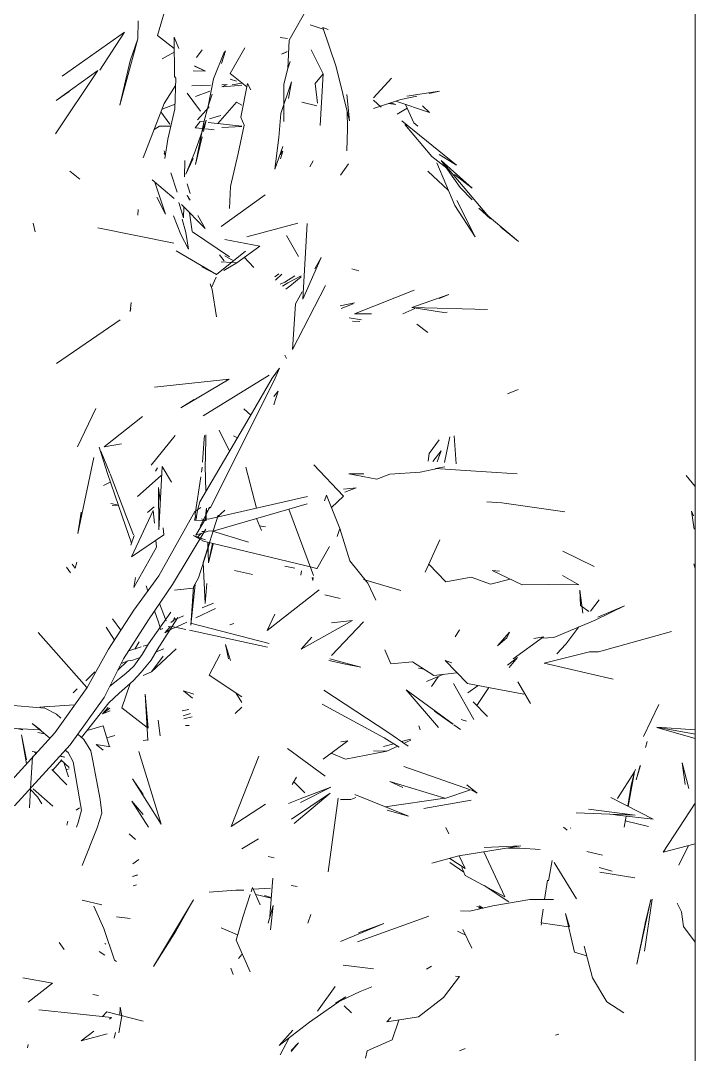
# Model space of a CAD drawing. Header units: millimetres. Extents: x -67152 to -48359, y -6192 to 21191.
# Drawn here: x -64921 to -64803.6, y 1820.8 to 2000.7 of the extents above; entities that cross this region are included whole.
import ezdxf

# ---------------------------------------------------------------- set-up
doc = ezdxf.new("R2010")
doc.units = ezdxf.units.MM
for name, color, linetype, lineweight in [('G-IMPT', 8, 'Continuous', 9), ('I-FURN', 30, 'Continuous', 9), ('L-PLNT', 71, 'Continuous', 9)]:
    doc.layers.add(name, color=color, linetype=linetype, lineweight=lineweight)

# ---------------------------------------------------------------- blocks, each defined once
blk = doc.blocks.new('PM_001 - PM_001-3564975-Nivel 1 Oficinas')
at = {"layer": 'I-FURN'}
blk.add_line((1578.57, -1900), (1578.57, 400), dxfattribs=at)
blk = doc.blocks.new('JARDIN VERTICAL_02 - JARDIN VERTICAL_02-3564986-Nivel 1 Oficinas')
at = {"layer": 'G-IMPT'}
for p, q in [((-535.93, 65.63), (-536.13, 66.24)), ((-546.2, 48.26), (-546.14, 48.94)), ((-542.5, 46.17), (-546.14, 48.94)), ((-542.5, 46.17), (-539.13, 41.8)), ((-552.2, 31.16), (-556.69, 43.59)), ((-547.45, 43.18), (-547.99, 44.08)), ((-538.26, 36.31), (-539.13, 41.8)), ((-535.15, 37.23), (-538.59, 38.4)), ((-539.04, 36.96), (-538.26, 36.31)), ((-535.15, 37.23), (-533.22, 32.84)), ((-552.27, 28.24), (-555.38, 35.74)), ((-555.38, 35.74), (-553.77, 31.35)), ((-548.16, 28.71), (-547.51, 33.97)), ((-543.58, 31.64), (-544.38, 33.67)), ((-533.22, 32.84), (-531.95, 32.57)), ((-543.58, 31.64), (-541.94, 28.24)), ((-538.21, 22.83), (-542.61, 29.16)), ((-542.61, 29.16), (-541.51, 27.37)), ((-541.06, 28.86), (-539.85, 30.14)), ((-540.96, 24.82), (-544.41, 27.28)), ((-544.41, 27.28), (-540.12, 24.2)), ((-556.98, 23.08), (-555.45, 22.55)), ((-538.3, 22.92), (-538.21, 22.83)), ((-538.21, 22.83), (-534.17, 17.54)), ((-536.81, 19.95), (-534.17, 17.54)), ((-533.1, 19.65), (-534.61, 20.92)), ((-534.61, 20.92), (-533.26, 19.65)), ((-535.39, 19.22), (-532.51, 17.73)), ((-553.41, 10.32), (-554.63, 7.47)), ((-559.49, 2.62), (-554.03, -0.46)), ((-559.49, 2.62), (-547.91, -4.34)), ((-554.03, -0.46), (-547.91, -4.34)), ((-540.04, -12.44), (-538.37, -6.12)), ((-548.76, -10.78), (-549.02, -11.09)), ((-540.83, -10.13), (-539.34, -9.82)), ((-540.83, -10.13), (-539.44, -10.17)), ((-539.34, -9.82), (-536.37, -10.37)), ((-554.54, -12.96), (-549.02, -11.09)), ((-539.18, -13.2), (-540.04, -12.44)), ((-539.66, -17.58), (-539.01, -11.64)), ((-538.73, -12), (-539.01, -11.64)), ((-536.42, -10.92), (-535.42, -11.18)), ((-534.97, -16.9), (-536.16, -12.41)), ((-558.64, -13.3), (-559.44, -16.76)), ((-554.54, -12.96), (-558.42, -14.69)), ((-543.02, -14.86), (-542.88, -13.92)), ((-534.97, -16.9), (-536.65, -14.71)), ((-539.66, -17.58), (-540.38, -24.28)), ((-552.1, -20.74), (-550.85, -19.86)), ((-534.35, -26.16), (-533.75, -26.25))]:
    blk.add_line(p, q, dxfattribs=at)
blk = doc.blocks.new('JARDIN VERTICAL_02 - JARDIN VERTICAL_02-V27-Nivel 1 Oficinas')
at = {"layer": 'G-IMPT'}
for p, q in [((218.56, 89.98), (216.66, 88.36)), ((232, 89.72), (232.8, 89.98)), ((260.41, 83.29), (260.93, 89.98)), ((260.46, 83.28), (261.63, 89.98)), ((262.41, 89.98), (260.51, 83.28)), ((282.18, 84.37), (273.69, 89.98)), ((280.74, 89.98), (282.18, 84.37)), ((295.13, 87.95), (297.85, 89.98)), ((222.82, 89.31), (225.95, 89.77)), ((222.82, 89.31), (223.63, 89.69)), ((271.11, 88.87), (266.65, 87.7)), ((266.65, 87.7), (270.42, 88.19)), ((284.44, 87.12), (281.03, 88.82)), ((292.58, 87.57), (291.08, 86.85)), ((295.13, 87.95), (292.58, 87.57)), ((247.34, 73.14), (243.76, 85.86)), ((260.5, 83.28), (260.95, 84.89)), ((262.05, 80.99), (256.52, 83.64)), ((263.96, 81.3), (262.92, 81.6)), ((276.47, 82.64), (272.67, 75.27)), ((275.73, 76.45), (276.47, 82.64)), ((277.72, 81.83), (276.76, 77.8)), ((290.36, 82.45), (299.43, 81.12)), ((290.45, 82.26), (301.7, 79.78)), ((290.47, 82.22), (294.55, 81.26)), ((301.7, 79.78), (294.61, 81.24)), ((269.58, 79.66), (267.1, 80.42)), ((269.58, 79.66), (267.12, 80.38)), ((268.19, 79.42), (267.81, 79.58)), ((270.56, 78.83), (268.19, 79.42)), ((274.22, 78.28), (268.19, 79.42)), ((268.19, 79.42), (272.85, 76.42)), ((275.77, 79.49), (274.7, 71.41)), ((275.32, 69.25), (275.77, 79.49)), ((285.7, 73.38), (286.68, 79.43)), ((241.79, 72.57), (239.32, 77.66)), ((239.32, 77.66), (241.31, 72.99)), ((270.56, 78.83), (274.19, 78.21)), ((277.86, 77.59), (275.91, 77.96)), ((275.91, 77.92), (277.86, 77.59)), ((308.25, 74.57), (310.15, 77.55)), ((249.27, 63.65), (252.08, 75.7)), ((275.73, 76.45), (275.61, 75.76)), ((282.74, 73.8), (282.06, 71.1)), ((285.53, 75.5), (284.87, 73.25)), ((308.25, 74.57), (304.04, 72.09)), ((232.5, 72.36), (229.83, 66.91)), ((240.26, 71.75), (238.3, 73.23)), ((241.79, 72.57), (244.81, 65.38)), ((247.33, 71.56), (247.34, 73.14)), ((298.53, 70.65), (304.04, 72.09)), ((240.61, 70.43), (236.57, 69.91)), ((240.33, 71.47), (239.27, 70.02)), ((247.33, 71.56), (249.27, 63.65)), ((299.59, 68.96), (300.25, 71.1)), ((234.06, 66.84), (235.65, 69.68)), ((235.63, 64.45), (235.65, 69.68)), ((236.57, 69.91), (239.27, 70.02)), ((245.99, 67.45), (242.99, 69.7)), ((290.31, 69.32), (284.01, 65.41)), ((299.59, 68.96), (292.86, 67.4)), ((221.37, 56.3), (222.94, 67.26)), ((245.99, 67.45), (247.68, 65.87)), ((277.83, 67.02), (278.35, 67.7)), ((278.06, 68.32), (277.96, 68.23)), ((295.2, 68.11), (292.86, 67.4)), ((295.18, 67.93), (294.48, 63.17)), ((244.94, 63.24), (244.81, 65.38)), ((283.66, 65.04), (287.17, 64.44)), ((290.44, 61.2), (290.43, 65.28)), ((235.63, 64.45), (235.69, 59.83)), ((248.56, 58.26), (244.73, 63.53)), ((245.03, 61.88), (244.73, 63.53)), ((281.51, 59.46), (281.72, 62.97)), ((290.43, 63.76), (287.05, 64.26)), ((294.48, 63.17), (292.09, 63.52)), ((294.55, 63.2), (294.9, 63.14)), ((252.53, 59.07), (256.32, 61.28)), ((290.44, 61.2), (291.54, 54.73)), ((233.17, 54.65), (235.69, 59.83)), ((253.8, 55.51), (254.69, 60.16)), ((282.84, 48.81), (281.12, 59.59)), ((281.12, 59.59), (281.36, 53.24)), ((281.51, 59.46), (281.48, 57.36)), ((175.89, 59.23), (170.11, 52.29)), ((173.4, 56.12), (175.89, 59.23)), ((202.41, 57.27), (201.65, 59.15)), ((216.11, 55.37), (216.34, 59)), ((235.52, 54.32), (234.68, 57.76)), ((243.91, 57.62), (244.87, 57.16)), ((243.91, 57.62), (246.28, 55.54)), ((248.34, 59.05), (249.62, 57.29)), ((248.34, 59.05), (250.07, 57.59)), ((221.37, 56.3), (221.24, 53.7)), ((233.28, 55.92), (233.17, 54.65)), ((244.87, 57.16), (246.28, 55.54)), ((289.96, 56.84), (282.15, 53.15)), ((286.23, 49.91), (289.96, 56.84)), ((290.86, 57.51), (288.02, 53.25)), ((161.79, 45.75), (171.95, 54.31)), ((171.95, 54.31), (170.11, 52.29)), ((216.11, 55.37), (215.73, 49.09)), ((235.52, 54.32), (234.33, 50.94)), ((253.8, 55.51), (252.86, 50.35)), ((253.53, 54.05), (256.65, 51.96)), ((292.48, 50.71), (291.54, 54.73)), ((171.15, 53.54), (170.56, 52.98)), ((187.38, 40.64), (187.76, 53.79)), ((253.19, 52.18), (254.44, 50.39)), ((258.6, 53.82), (256.01, 51.34)), ((291.94, 53.03), (291.55, 52.37)), ((291.95, 52.97), (291.63, 51.98)), ((291.87, 52.32), (291.94, 53.04)), ((161.79, 45.75), (166.62, 51.17)), ((164.22, 48.09), (166.62, 51.17)), ((168.65, 51.15), (166.49, 49.08)), ((175.1, 51.69), (168.8, 48.5)), ((169.63, 48.12), (175.1, 51.69)), ((234.33, 50.94), (235.16, 46.55)), ((252.81, 47.9), (259.13, 51.42)), ((271.37, 50.86), (267.26, 39.26)), ((271.95, 52.04), (270.46, 50.19)), ((271.95, 52.04), (271.36, 51.01)), ((272.84, 46.36), (271.37, 50.86)), ((273.13, 50.97), (274.6, 42.72)), ((292.41, 49.09), (292.48, 50.71)), ((295.65, 49.49), (298.88, 51.09)), ((161.79, 45.75), (166.49, 49.08)), ((215.42, 44.75), (215.73, 49.09)), ((244.71, 48.16), (243.51, 48.95)), ((244.74, 48.2), (243.51, 48.95)), ((248.86, 46.42), (252.86, 50.35)), ((259.4, 50.17), (259.13, 49.25)), ((260.04, 47.96), (260.87, 49.14)), ((285.06, 49.94), (282.83, 48.88)), ((282.84, 48.81), (284.13, 44.13)), ((285.06, 49.94), (283.27, 47.24)), ((285.65, 49.68), (284.02, 47.23)), ((286.23, 49.91), (284.84, 49.35)), ((296.28, 49.26), (295.94, 48.59)), ((296.28, 49.26), (296.58, 49.95)), ((316.39, 49.92), (316.79, 48.92)), ((154.88, 38.88), (162.65, 48.39)), ((162.65, 48.39), (160.77, 45.42)), ((169.63, 48.12), (162.24, 44.99)), ((166.96, 46.99), (163.68, 43.44)), ((185.81, 45.42), (185.11, 47.1)), ((187.38, 40.64), (185.11, 47.1)), ((188.2, 46.81), (188.24, 46.2)), ((209.74, 48), (214.6, 48.33)), ((209.89, 47.26), (214.4, 46.31)), ((249.22, 47.58), (248.86, 46.42)), ((251.43, 44.49), (250.97, 48.49)), ((253.96, 39.66), (259.91, 47.84)), ((257.66, 44.57), (259.92, 47.79)), ((279.01, 47.08), (277.89, 46.55)), ((149.76, 45.46), (150.63, 39.79)), ((149.76, 45.46), (150.14, 43.66)), ((161.14, 44.12), (163.16, 46.73)), ((187.38, 40.64), (188.24, 46.2)), ((212.79, 43.68), (210.45, 45.42)), ((212.32, 45.73), (214.27, 45.06)), ((212.32, 45.73), (214.2, 44.32)), ((215.1, 46.37), (215.42, 44.75)), ((216.06, 42.1), (215.35, 45.42)), ((233.46, 42.95), (227.86, 45.53)), ((235.16, 46.55), (232.08, 43.58)), ((252.51, 43.18), (251.24, 46.2)), ((253.35, 44.06), (251.65, 45.22)), ((253.96, 39.66), (260.48, 45.27)), ((272.79, 46.36), (269.88, 36.81)), ((272.79, 46.36), (274.29, 35.99)), ((153.44, 43.72), (151.48, 37.86)), ((152.3, 42.48), (153.44, 43.72)), ((161.14, 44.12), (155.54, 39.43)), ((190.29, 41.54), (191.72, 43.45)), ((212.79, 43.68), (214.12, 43.5)), ((251.43, 44.49), (249.04, 40.75)), ((150.6, 41.51), (151.19, 38.75)), ((155.27, 41.01), (155.86, 41.71)), ((216.06, 42.1), (216.38, 36.82)), ((250.32, 42.76), (250.16, 41.8)), ((260.23, 41.88), (260.89, 42.12)), ((155.27, 41.01), (152.05, 39.56)), ((152.68, 39.84), (153.75, 38.06)), ((155.52, 39.43), (156.17, 40)), ((188.49, 30.66), (184.35, 41.05)), ((188.47, 39.08), (187.59, 41.19)), ((249.04, 40.75), (249.43, 36.96)), ((261.29, 36.45), (263.72, 39.99)), ((262.52, 40.41), (262.95, 38.86)), ((263.19, 39.45), (262.72, 40.49)), ((272.18, 30.7), (275.92, 40.07)), ((274.9, 36.35), (275.92, 40.07)), ((151.19, 38.75), (152.78, 33.97)), ((151.8, 36.92), (152.09, 37.86)), ((152.09, 37.86), (151.91, 36.59)), ((236.63, 38.74), (234.75, 32.22)), ((262.29, 35.83), (263.94, 38.46)), ((264.61, 36.28), (263.75, 38.21)), ((270.93, 39.05), (269.88, 36.81)), ((147.48, 37.08), (150.9, 33.97)), ((216.38, 36.82), (217.27, 34.56)), ((249.43, 36.96), (247, 35.97)), ((254, 25.34), (261.29, 36.45)), ((263.33, 37.5), (263.83, 35.73)), ((264.61, 36.28), (264.58, 33.97)), ((264.61, 36.28), (265.99, 29.09)), ((152.52, 35.33), (151.28, 33.97)), ((217.27, 34.56), (216.32, 29.68)), ((235.37, 32.98), (238.31, 34.35)), ((256.41, 25.04), (262.29, 35.83)), ((188.52, 33.61), (188.49, 30.66)), ((235.37, 32.98), (231.48, 29.84)), ((181, 31.42), (180.67, 30.2)), ((187.1, 28.17), (186.57, 30.68)), ((189.21, 29.71), (189.53, 31.88)), ((189.84, 31.58), (189.75, 30.31)), ((216.34, 32.31), (216.32, 29.68)), ((218.76, 30.95), (219.02, 28.76)), ((218.76, 30.95), (219.54, 28.98)), ((247.95, 26.65), (242.13, 32.22)), ((250, 31.74), (249.28, 29.17)), ((250, 31.74), (249.48, 29.11)), ((273.03, 30.03), (272.66, 30.9)), ((145.52, 27.47), (154.89, 29.8)), ((154.89, 29.8), (150.3, 29.34)), ((156.3, 29.42), (153.18, 29.37)), ((156.3, 29.42), (160.14, 29.33)), ((162.37, 29.63), (164.36, 28.21)), ((187.59, 28.36), (186.76, 30.44)), ((225.85, 28.13), (231.48, 29.84)), ((241.9, 30.3), (246.86, 21.36)), ((241.9, 30.3), (242.26, 26.65)), ((249.28, 29.17), (248.55, 26.34)), ((249.48, 29.11), (248.85, 26.19)), ((265.98, 25.18), (262.81, 29.52)), ((262.97, 28.3), (262.81, 29.52)), ((264.96, 26.58), (265.99, 29.09)), ((273.03, 28.24), (273.03, 30.03)), ((145.52, 27.47), (138.65, 25.13)), ((220.21, 28.74), (214.78, 23.56)), ((225.85, 28.13), (220.08, 25.81)), ((222.19, 26.66), (220.21, 28.74)), ((227.24, 27.64), (225.85, 28.13)), ((237.42, 25.48), (238.03, 28.15)), ((272.8, 27.81), (285.64, 26.08)), ((138.93, 25.23), (138.22, 22.92)), ((139.03, 26.08), (138.65, 25.13)), ((142.57, 23.14), (146.75, 25.2)), ((146.75, 25.2), (155.7, 24.67)), ((146.75, 25.2), (148.4, 23.83)), ((194.72, 19.88), (183.55, 25.59)), ((221.04, 25.43), (220.08, 25.81)), ((232.86, 24.12), (229.02, 26.31)), ((268.97, 25.54), (264.13, 19.02)), ((270.91, 26.53), (273.57, 21.25)), ((270.91, 26.53), (272.91, 21.18)), ((271.91, 26.45), (276.45, 19.7)), ((271.91, 26.45), (277.21, 20.14)), ((151.81, 24.22), (148.4, 23.83)), ((151.67, 21.5), (152.31, 24.12)), ((151.67, 21.5), (152.29, 24.12)), ((161.88, 23.48), (162.94, 22.86)), ((180.65, 23.77), (178.69, 24.85)), ((185.96, 21.65), (178.69, 24.85)), ((222.47, 19.25), (234.05, 23.53)), ((232.31, 21.99), (232.82, 24.12)), ((234.39, 23.46), (234.92, 23.43)), ((234.39, 23.27), (234.92, 23.43)), ((236.52, 24.51), (243.62, 15.48)), ((140.85, 19.31), (134.84, 22.71)), ((185.96, 21.65), (172.75, 22.45)), ((220.28, 22.51), (220.29, 22.51)), ((224.11, 5.71), (220.29, 22.51)), ((226.26, 6.25), (221.56, 22.4)), ((228.09, 4.38), (232.31, 21.99)), ((246.86, 21.36), (244.75, 23.24)), ((269.94, 20.08), (271.86, 22.04)), ((175.07, 11.91), (172.74, 20.8)), ((178.52, 20.9), (174.89, 18.84)), ((182.96, 18.55), (181.86, 20.27)), ((181.88, 21.38), (183.12, 19.08)), ((182.04, 21.39), (183.68, 19.42)), ((186.73, 20.42), (184.64, 21.57)), ((186.73, 20.42), (194.72, 19.88)), ((232.4, 18.52), (232.76, 20.3)), ((233.22, 21.45), (234, 21.33)), ((269.13, 20.55), (270.41, 19.82)), ((273.71, 19.16), (272.91, 21.18)), ((287.99, 19.66), (288.19, 20.7)), ((140.57, 19.02), (140.43, 17.7)), ((145.79, 19.04), (140.85, 19.31)), ((142.84, 18.94), (143.3, 17.93)), ((142.93, 18.81), (143.3, 17.93)), ((145.79, 19.04), (144.56, 19.45)), ((148.52, 18.36), (145.79, 19.04)), ((151.02, 19.2), (148.09, 19.68)), ((148.09, 19.68), (153.65, 17.84)), ((148.52, 18.36), (155.03, 18.38)), ((159.4, 18.17), (163.33, 16.82)), ((160.11, 18.09), (160.84, 17.81)), ((161.53, 17.8), (160.18, 18.21)), ((181.59, 17.99), (182.66, 16.91)), ((182.96, 18.55), (183.31, 17.72)), ((183.12, 19.08), (183.69, 18.14)), ((183.68, 19.42), (184.21, 18.69)), ((196.3, 18.82), (195.71, 18.54)), ((157.78, 17.52), (153.65, 17.84)), ((157.78, 17.52), (163.33, 16.82)), ((182.04, 16.78), (181.53, 17.51)), ((197.95, 17.62), (199.68, 16.32)), ((197.95, 17.62), (199.72, 16.88)), ((199.68, 16.32), (205.62, 12.91)), ((199.72, 16.88), (205.81, 13.81)), ((204.32, 16.62), (201.94, 17.36)), ((201.94, 17.36), (202.9, 16.63)), ((240.78, 16.79), (243.62, 15.48)), ((283.18, 16.66), (282.92, 15.62)), ((292.58, 16), (286.72, 16.42)), ((294.55, 15.62), (291.49, 16.53)), ((291.49, 16.53), (295.73, 16.04)), ((173.32, 7.45), (167.8, 15.09)), ((199.16, 15.8), (206.25, 4.33)), ((226.2, 14.47), (224.12, 13.61)), ((225.55, 15.2), (225.38, 14.13)), ((242.41, 2.35), (245.9, 15.79)), ((243.55, 1.92), (246.49, 15.51)), ((277.71, 9.21), (273.85, 15.18)), ((288.63, 13.01), (288.46, 16.05)), ((290.19, 16.17), (289.58, 13.47)), ((289.76, 14.97), (290.08, 16.18)), ((292.58, 16), (293.46, 15.94)), ((175.56, 8.07), (176.72, 14.19)), ((179.6, 10.17), (176.72, 14.19)), ((180.42, 13.16), (178.66, 11.48)), ((221.23, 3.73), (205.62, 12.91)), ((222.18, 5.58), (205.81, 13.81)), ((215.21, 11.77), (222.32, 13.58)), ((233.85, 12.92), (233.17, 9.77)), ((277.71, 9.21), (265.51, 13.99)), ((281.64, 11.06), (279.86, 13.97)), ((291.37, 14.23), (288.36, 12.89)), ((289.07, 12.66), (288.36, 12.89)), ((146.64, 9.02), (142.21, 11.6)), ((149, 11.93), (146.64, 9.02)), ((148.36, 11.06), (148.66, 9.37)), ((149.53, 12.59), (148.41, 12.05)), ((154.25, 10.86), (148.41, 12.05)), ((148.72, 11.06), (149.01, 7.78)), ((151.68, 10.15), (152.19, 11.06)), ((154.25, 10.86), (155.67, 11.44)), ((155.18, 5.17), (155.84, 11.06)), ((155.67, 11.44), (160.58, 10.39)), ((156.09, 7.6), (155.92, 11.06)), ((181.68, 6.66), (177.58, 11.69)), ((206.16, 12.59), (205.03, 11.42)), ((226.29, 5.78), (228.26, 12.19)), ((255.16, 11.07), (251.38, 5.34)), ((254.45, 9.99), (256.13, 11.06)), ((258.07, 9.87), (256.93, 11.06)), ((288.8, 11.41), (288.8, 10.03)), ((293.5, 11.24), (289.57, 12.5)), ((293.5, 11.24), (297.5, 10.05)), ((303.02, 12.48), (297.5, 10.05)), ((300.7, 10.5), (300, 11.06)), ((148, 10.13), (147.64, 9.05)), ((155.37, 6.9), (151.68, 10.15)), ((166.36, 9.07), (160.58, 10.39)), ((166.36, 9.07), (170.19, 8.92)), ((178.41, 8.12), (179.28, 9.6)), ((179.55, 9.27), (179.44, 7.44)), ((179.6, 10.17), (179.56, 9.46)), ((180.94, 7.91), (179.6, 10.17)), ((209.74, 9.59), (210.08, 10.29)), ((242.63, 8.99), (242.38, 9.66)), ((246.07, 8.23), (248.86, 9.1)), ((288.8, 10.03), (289.13, 5.34)), ((302.4, 9.15), (303.48, 9.57)), ((144.95, 7.52), (142.73, 8.22)), ((147.57, 6.1), (142.84, 8.05)), ((148.61, 8.5), (148.64, 7.6)), ((148.61, 8.5), (148.96, 7.55)), ((154.54, 5.43), (153.98, 7.42)), ((174.22, 2.45), (178.58, 8.9)), ((179.3, 7.98), (178.21, 7.19)), ((200.01, 8.29), (199.84, 8.82)), ((199.84, 8.82), (204.88, 0.43)), ((199.84, 8.82), (201.28, -4.14)), ((208.73, 7.11), (212.4, 8.92)), ((223.93, 6.69), (222.65, 8.1)), ((246.07, 8.23), (248.53, 8.74)), ((247.76, 7.31), (251.38, 5.34)), ((152.34, 5.22), (147.57, 6.1)), ((148.71, 5.59), (148.82, 2.36)), ((149.74, 5.49), (150.68, 2.99)), ((152.34, 5.22), (150.24, 5.87)), ((156.49, 6.24), (156.31, 4.7)), ((177.52, -0.39), (181.68, 6.66)), ((180.33, 4.1), (181.68, 6.66)), ((182.14, 6.56), (183.92, 5.76)), ((184.26, 5.87), (183.3, 5.56)), ((189.01, 6.65), (184.26, 5.87)), ((223.69, 4.68), (222.14, 5.46)), ((222.43, 5.26), (222.14, 5.46)), ((222.43, 5.26), (222.18, 5.58)), ((231.8, 4.3), (223.55, 6.91)), ((224.22, 5.17), (224.11, 5.71)), ((226.34, 5.19), (226.26, 6.25)), ((228.27, 5.51), (234.47, 3.52)), ((231.84, 5.23), (228.46, 5.92)), ((231.84, 5.23), (228.5, 6.08)), ((239.68, 4.17), (238.86, 6.1)), ((241.41, 3.02), (239.78, 6.47)), ((143.9, 3.19), (142.55, 4.13)), ((146.25, 4.75), (145.36, 2.8)), ((145.38, 2.8), (146.25, 4.75)), ((146.25, 4.75), (146.22, 2.57)), ((153.22, 3.84), (150.08, 1.55)), ((151.39, 2.48), (153.22, 3.84)), ((155.14, 4.43), (152.34, 5.22)), ((154.76, 3.35), (152.48, 5.35)), ((156.74, 4.36), (154.79, 4.83)), ((154.79, 4.83), (160.21, 2.93)), ((155.02, 3.8), (155.09, 4.43)), ((155.02, 3.8), (156.1, 2.93)), ((155.14, 4.43), (162.5, 2.99)), ((156.26, 4.22), (156.11, 2.93)), ((162.5, 2.99), (157.68, 4.14)), ((169.48, 0.53), (173.65, 4.66)), ((171.36, 3.41), (173.65, 4.66)), ((209.57, 4.78), (210.36, 4.77)), ((209.66, 4.53), (210.32, 4.48)), ((210.32, 4.48), (214.33, 4.21)), ((210.36, 4.77), (215.4, 4.67)), ((219.4, 4.8), (214.97, 4.68)), ((214.97, 4.68), (215.4, 4.67)), ((216.05, 4.02), (215.17, 4.15)), ((223.38, 2.94), (216.88, 3.9)), ((222.75, 3.35), (221.23, 3.73)), ((222.92, 2.89), (222.18, 3.92)), ((222.31, 4.89), (224.49, 4.82)), ((222.57, 4.86), (224.48, 4.74)), ((222.65, 4.94), (224.48, 4.74)), ((225.43, 3.82), (223.69, 4.68)), ((224.43, 4.64), (223.75, 4.72)), ((224.17, 4.7), (224.22, 5.17)), ((227.02, 3.03), (224.17, 4.7)), ((224.19, 4.03), (224.43, 4.64)), ((224.41, 2.84), (224.48, 4.74)), ((224.48, 4.74), (224.49, 4.82)), ((224.86, 4.1), (225.43, 3.82)), ((235.63, -1.03), (225.98, 4.8)), ((227.02, 3.03), (226.34, 5.19)), ((226.4, 4.09), (226.38, 4.42)), ((227.39, 3.32), (226.65, 4.02)), ((227.05, 2.59), (227.82, 4.7)), ((227.39, 3.32), (227.82, 4.7)), ((227.56, 3.48), (228.09, 4.38)), ((231.84, 5.23), (228.27, 5.12)), ((231.8, 4.3), (238.91, 4.69)), ((238.91, 4.69), (235.42, 4.96)), ((235.92, 5.35), (235.92, 5.34)), ((235.92, 5.35), (235.92, 5.34)), ((164.19, 1.29), (160.21, 2.93)), ((161.46, 2.59), (164.19, 1.29)), ((165.86, 1.51), (167.53, 2.08)), ((167.88, 1.51), (168.69, 2.07)), ((167.88, 1.51), (168.6, 1.9)), ((170.91, 1.94), (174.19, 2.41)), ((203.42, 2.78), (204.88, 0.43)), ((224.41, 3.03), (222.75, 3.35)), ((234.11, -3.39), (222.92, 2.89)), ((223.78, 2.97), (223.38, 2.94)), ((224.41, 2.84), (223.78, 2.97)), ((224.41, 3.03), (223.87, 3.14)), ((224.41, 2.84), (224.18, 2.89)), ((227.05, 2.59), (227.56, 3.48)), ((227.05, 2.59), (227.25, 2.94)), ((236.04, 2.66), (234.47, 3.52)), ((235.59, 2.91), (242.7, 2.15)), ((236.04, 2.66), (242.7, 2.15)), ((236.22, 2.61), (236.57, -0.65)), ((236.23, 2.51), (236.57, -0.65)), ((254.11, 0.89), (254.68, 2.72)), ((254.11, 0.89), (255.38, 2.48)), ((257.36, 1.83), (257.62, 0.65)), ((258.08, 2.14), (258.44, 0.84)), ((258.65, 2.38), (258.96, 0.97)), ((260.17, 1.25), (260.16, 1.86)), ((142.32, 0.09), (140.37, -0.73)), ((164.68, 1.05), (161.83, 1.12)), ((171.81, 0.88), (169.13, 0.11)), ((171.81, 0.88), (169.89, 0.93)), ((174.69, 0.44), (171.43, -0.86)), ((174.35, 1.32), (172.04, 0.66)), ((177.27, 1.79), (174.35, 1.32)), ((177.27, 1.79), (174.69, 0.44)), ((241.79, -0.76), (241.07, 0.91)), ((242.96, -0.28), (242.14, 1.46)), ((243.02, -0.57), (243.43, 1.33)), ((140.03, -3.62), (132.81, -1.5)), ((142.34, -0.71), (140.03, -3.62)), ((147.18, -0.64), (140.37, -0.73)), ((144.11, -2.83), (142.97, -0.7)), ((147.18, -0.64), (147.48, -0.43)), ((147.48, -0.45), (152.84, -0.61)), ((151.88, -2.46), (148.73, -0.49)), ((152.02, -0.58), (152.86, -2.84)), ((158.12, -1.83), (152.84, -0.61)), ((153.32, -3.02), (155.48, -1.47)), ((155.83, -3.25), (155.81, -1.32)), ((163.98, -1.3), (167.32, -0.19)), ((168.44, -0.71), (165.2, -4.55)), ((176.21, -0.81), (173.5, -14.01)), ((214.85, -4.74), (209.67, -0.55)), ((217.81, -1.18), (215.06, -2.82)), ((241.75, -5.19), (235.63, -1.03)), ((245.96, -5.22), (240.44, -1.33)), ((246.97, -3.68), (241.34, -0.09)), ((241.34, -0.68), (241.6, -0.54)), ((241.34, -0.68), (241.45, -0.62)), ((242.04, -0.88), (241.34, -0.68)), ((241.6, -0.54), (241.71, -0.33)), ((242.02, -1.07), (241.79, -0.76)), ((242.02, -1.07), (242.22, -1.32)), ((242.92, -1.1), (243.02, -0.57)), ((242.99, -1.76), (242.92, -1.1)), ((244.02, -2.37), (242.93, -1.35)), ((243.39, -1.25), (242.96, -0.28)), ((244.02, -2.37), (243.39, -1.25)), ((250.83, -4.66), (246.81, -0.39)), ((151.88, -2.46), (161.32, -6.1)), ((155.83, -3.25), (156.42, -4.21)), ((158.12, -1.83), (161.47, -2.33)), ((160.84, -2.28), (160.15, -2.48)), ((160.54, -2.44), (160.84, -2.34)), ((160.84, -2.36), (160.54, -2.44)), ((171.13, -2.21), (165.58, -4.1)), ((168.19, -3.75), (171.13, -2.21)), ((226.1, -3.38), (215.06, -2.82)), ((220.29, -7.11), (216.62, -2.96)), ((221.02, -3.18), (218.74, -3.45)), ((226.1, -3.38), (218.74, -3.45)), ((226.96, -2.5), (225.73, -2.64)), ((226.96, -2.5), (230.8, -8.16)), ((240.08, -7.72), (234.11, -3.39)), ((241.66, -2.23), (238.93, -3.27)), ((242.14, -3.46), (240.18, -4.12)), ((241.85, -2.17), (241.66, -2.23)), ((241.85, -2.17), (241.93, -2.04)), ((242.74, -3.27), (242.14, -3.46)), ((242.74, -3.27), (243.45, -3.12)), ((243.45, -3.12), (243.1, -3.2)), ((243.45, -3.12), (243.25, -2.71)), ((244.02, -2.37), (243.85, -2.06)), ((247.3, -3.87), (246.8, -2.5)), ((250.83, -4.66), (248.07, -2.62)), ((259.22, -3.53), (261.92, -3.17)), ((277.32, -2.98), (264.68, -6.9)), ((277.32, -2.98), (269.42, -7.96)), ((215.9, -3.98), (215.29, -3.62)), ((222.07, -4.21), (223.07, -5.34)), ((222.74, -4.36), (224.93, -4.16)), ((230.8, -8.16), (222.74, -4.36)), ((227.9, -3.89), (229.09, -3.78)), ((230.55, -4.61), (229.09, -3.78)), ((230.55, -4.61), (236.12, -7.76)), ((236.74, -5.3), (235.86, -5.6)), ((248.55, -9.53), (241.75, -5.19)), ((247.79, -6.29), (245.96, -5.22)), ((246.36, -6.12), (246.11, -5.31)), ((248.76, -4.72), (246.97, -3.68)), ((250.85, -6.45), (248.76, -4.72)), ((251.45, -6.12), (250.83, -4.66)), ((260.64, -5.27), (254.72, -5.79)), ((262.75, -5.28), (254.72, -5.79)), ((262.67, -5.28), (262.73, -6.12)), ((277.84, -5.22), (273.31, -8.12)), ((137.52, -7.01), (140.62, -7.06)), ((140.62, -7.06), (152.19, -10.2)), ((140.62, -7.06), (144.48, -8.38)), ((170.36, -6.99), (171.33, -7.02)), ((211.62, -12.92), (206.35, -6.22)), ((246.85, -7.59), (245.59, -6.82)), ((247.13, -8.62), (246.46, -6.45)), ((249.81, -7.72), (247.79, -6.29)), ((248.78, -7.94), (248.31, -6.66)), ((252.39, -7.88), (250.85, -6.45)), ((260.52, -5.42), (257.08, -9.81)), ((272.16, -6.12), (269.42, -7.96)), ((273.31, -8.12), (275.65, -6.12)), ((284.21, -7.94), (283.47, -6.9)), ((286.12, -7.11), (286.43, -7.99)), ((286.45, -7.99), (286.18, -7.11)), ((152.19, -10.2), (144.48, -8.38)), ((188.09, -8.41), (186.55, -8.22)), ((188.09, -8.41), (187.59, -8.25)), ((226.98, -7.83), (223.52, -9.15)), ((228.4, -8.14), (223.69, -9.75)), ((227.05, -7.67), (228.78, -8.28)), ((234.39, -7.43), (236.12, -7.76)), ((246.87, -12.14), (240.08, -7.72)), ((248.87, -8.76), (248.78, -7.94)), ((249.37, -9.94), (248.87, -8.76)), ((250.52, -10.51), (248.89, -8.84)), ((251.09, -9.15), (249.81, -7.72)), ((254.5, -10.29), (252.39, -7.88)), ((257.08, -9.81), (252.84, -8.4)), ((280.01, -7.47), (279.02, -8.54)), ((288.07, -7.89), (287.87, -7.26)), ((293.73, -8.38), (293.46, -10.76)), ((146.1, -13.64), (139.5, -9.37)), ((139.5, -9.37), (147.12, -20.19)), ((189.56, -10.1), (197.12, -21.21)), ((211.62, -12.92), (211.12, -9.91)), ((216.28, -12.32), (223.69, -9.75)), ((216.37, -11.84), (223.52, -9.15)), ((221.49, -11.75), (221.79, -10.41)), ((221.81, -10.4), (221.86, -11.49)), ((243.57, -9.99), (241.56, -11.47)), ((255.28, -12.89), (248.55, -9.53)), ((253.09, -11.63), (251.09, -9.15)), ((256.23, -12.07), (254.5, -10.29)), ((211.73, -13.76), (216.28, -12.32)), ((212.38, -13.46), (216.21, -11.91)), ((217.78, -11.84), (218.38, -13.01)), ((245.27, -11.1), (243.03, -12.57)), ((253.52, -15.87), (246.87, -12.14)), ((253.28, -11.84), (253.09, -11.63)), ((262.24, -16.83), (256.23, -12.07)), ((257, -12.21), (258.09, -13.22)), ((258.09, -13.22), (257.16, -11.92)), ((258.09, -13.22), (257.62, -11.84)), ((263.87, -11.97), (260.18, -13.1)), ((262.29, -12.45), (261.89, -11.06)), ((263.89, -11.84), (263.46, -14.31)), ((298.1, -12.82), (298.23, -12.59)), ((146.17, -14), (151.38, -21.29)), ((146.17, -14), (157.18, -21.37)), ((204.97, -14.34), (211.67, -17.56)), ((263.5, -18.81), (255.28, -12.89)), ((260.18, -13.1), (261.03, -15.87)), ((264.47, -13.09), (263.46, -14.31)), ((266.32, -14.88), (273.01, -13.6)), ((273.01, -13.6), (275.39, -13.29)), ((275.39, -13.29), (277.94, -14.1)), ((277.94, -14.1), (284.53, -16.71)), ((299.51, -13.77), (300.12, -12.81)), ((213.48, -14.72), (226.73, -17.5)), ((253.52, -15.94), (243.99, -24.38)), ((252.36, -16.08), (250.79, -14.51)), ((261.42, -21.52), (253.52, -15.87)), ((262.6, -16.45), (264.53, -15.22)), ((264.53, -15.22), (266.32, -14.88)), ((165.05, -17.16), (163.65, -18.9)), ((226.73, -17.5), (223.03, -16.9)), ((232.75, -17.96), (231.7, -17.67)), ((232.75, -17.96), (232.04, -18.48)), ((254.44, -18.29), (253.78, -17.58)), ((261.64, -17.47), (262.6, -16.45)), ((266.47, -18.33), (272.92, -17.21)), ((272.92, -17.21), (274.89, -16.84)), ((274.86, -17.81), (274.5, -17.2)), ((274.89, -16.84), (277.01, -17.42)), ((277.01, -17.42), (277.84, -17.75)), ((149.8, -19), (151.38, -21.29)), ((233.6, -18.79), (232.59, -19.47)), ((256.56, -18.05), (256.95, -24.11)), ((274.15, -28.54), (263.5, -18.81)), ((264.47, -19.7), (264.87, -19.19)), ((264.87, -19.19), (266.47, -18.33)), ((265.5, -20.43), (265.67, -19.73)), ((265.55, -20.43), (265.67, -19.73)), ((266.11, -20.43), (267.44, -19)), ((269.1, -19.12), (266.59, -19.92)), ((267.81, -19.39), (267.71, -19)), ((270.45, -19.38), (267.81, -22.01)), ((276.82, -19.26), (277.47, -19.4)), ((257.16, -23.24), (258.19, -21.19)), ((258.19, -21.19), (258.9, -20.43)), ((272.83, -31.89), (261.42, -21.52)), ((267.9, -21.87), (266.14, -20.25)), ((256.55, -30.13), (257.16, -23.24)), ((256.94, -24.11), (256.85, -22.75)), ((260.87, -24.18), (262.34, -22.36)), ((261.37, -24.48), (261.59, -23.3)), ((274.18, -21.87), (271.15, -25.29)), ((305.01, -21.92), (304.04, -27.09)), ((308.3, -26.16), (305.01, -21.92)), ((174.22, -24.89), (172.69, -25.28)), ((259.79, -25.45), (260.9, -23.97)), ((259.79, -25.45), (260.87, -24.18)), ((260.56, -30.49), (260.89, -24.18)), ((264.68, -25.43), (264.8, -24.73)), ((265.09, -24.73), (264.75, -25.06)), ((272.54, -24.51), (271.29, -25.74)), ((273.8, -23.73), (272.54, -24.51)), ((266.14, -26.45), (261.77, -27.29)), ((261.77, -27.29), (266.84, -26.45)), ((271.17, -25.74), (265.57, -25.4)), ((271.15, -25.74), (271.17, -25.74)), ((271.15, -25.74), (271.17, -25.74)), ((271.17, -25.74), (274.5, -25.93)), ((260.68, -28.15), (260.89, -27.04))]:
    blk.add_line(p, q, dxfattribs=at)

msp = doc.modelspace()

# ---------------------------------------------------------------- block references
at = {"layer": 'I-FURN', "rotation": 180}
msp.add_blockref('PM_001 - PM_001-3564975-Nivel 1 Oficinas', (-63225.04, 944.53), dxfattribs=at)
at = {"layer": 'L-PLNT', "rotation": 269.9999999999999}
for name, p in [('JARDIN VERTICAL_02 - JARDIN VERTICAL_02-V27-Nivel 1 Oficinas', (-64893.59, 2138.15)), ('JARDIN VERTICAL_02 - JARDIN VERTICAL_02-3564986-Nivel 1 Oficinas', (-64893.59, 1288.15))]:
    msp.add_blockref(name, p, dxfattribs=at)

doc.saveas('drawing.dxf')
